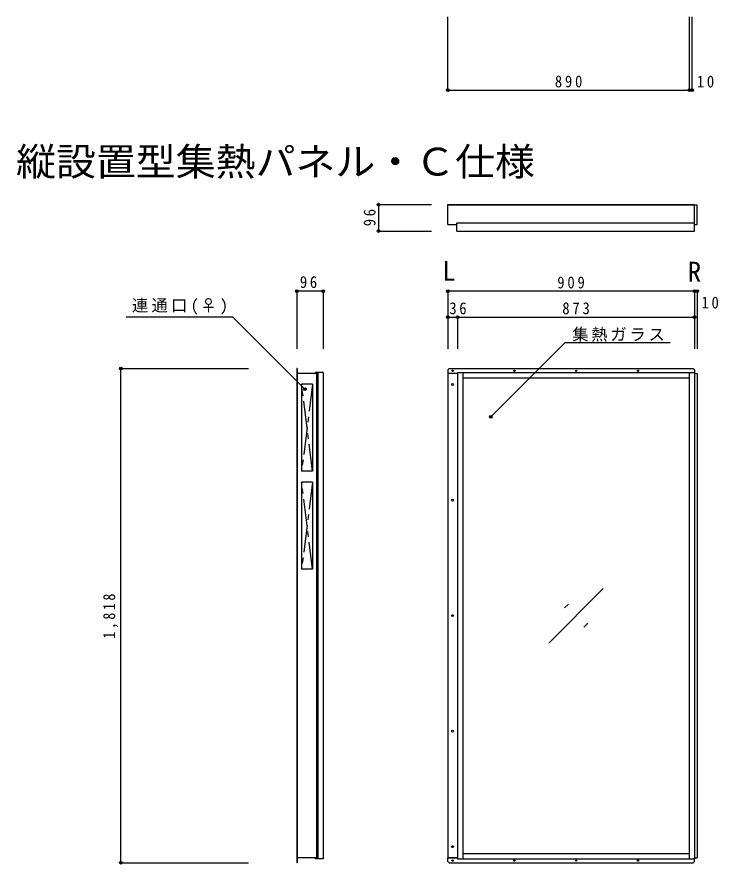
# Model space of a CAD drawing. Units: millimetres at full size, sheet at 1:20. Extents: x -4150 to 1803, y -5254 to 5444.
# Drawn here: x -4150 to -1568, y -785 to 2332 of the extents above; entities that cross this region are included whole.
import ezdxf
from ezdxf.enums import TextEntityAlignment as Align

# ---------------------------------------------------------------- set-up
doc = ezdxf.new("R2010")
doc.units = ezdxf.units.MM
doc.header["$LTSCALE"] = 20
doc.header["$PDMODE"] = 32
doc.header["$PDSIZE"] = 10
doc.linetypes.add('CHAIN1', pattern=[8, 5, -1, 1, -1])
doc.layers.add('0-0', color=7, linetype='Continuous')
doc.styles.add('ＭＳ ゴシック', font='')
doc.styles.get('ＭＳ ゴシック').set_extended_font_data('MS Gothic')

msp = doc.modelspace()

# ---------------------------------------------------------------- linework, layer by layer
at = {"layer": '0-0'}
for p, q in [((-2563.8, 2062.26), (-2563.8, 2331.99)), ((-1673.8, 2062.26), (-1673.8, 2331.99)), ((-1663.8, 2062.26), (-1663.8, 2331.99)), ((-2563.8, 2062.26), (-1673.8, 2062.26)), ((-1673.8, 2062.26), (-1663.8, 2062.26)), ((-2819.06, 1641.4), (-2819.06, 1544.4)), ((-2819.06, 1641.4), (-2622.88, 1641.4)), ((-2563.8, 1568.4), (-2563.8, 1641.4)), ((-2563.8, 1641.4), (-1654.8, 1641.4)), ((-2563.8, 1640.9), (-1644.8, 1640.9)), ((-2563.8, 1640.4), (-1654.8, 1640.4)), ((-1654.8, 1640.4), (-1654.8, 1641.4)), ((-1654.8, 1544.4), (-1654.8, 1640.4)), ((-1644.8, 1568.9), (-1644.8, 1640.9)), ((-2563.8, 1568.4), (-2529.8, 1568.4)), ((-2529.8, 1544.4), (-2529.8, 1574.4)), ((-2529.8, 1574.4), (-1654.8, 1574.4)), ((-1654.8, 1568.9), (-1644.8, 1568.9)), ((-2819.06, 1544.4), (-2622.88, 1544.4)), ((-2529.8, 1544.4), (-1654.8, 1544.4)), ((-3021.8, 1322.62), (-3118.8, 1322.62)), ((-3118.8, 1322.62), (-3118.8, 1110.56)), ((-3021.8, 1322.62), (-3021.8, 1110.56)), ((-2563.8, 1322.62), (-2563.8, 1110.56)), ((-1654.8, 1322.62), (-2563.8, 1322.62)), ((-1654.8, 1322.62), (-1654.8, 1110.56)), ((-1654.8, 1322.62), (-1644.8, 1322.62)), ((-1654.8, 1322.62), (-1654.8, 1110.56)), ((-1644.8, 1322.62), (-1644.8, 1110.56)), ((-2563.8, 1227.63), (-2527.8, 1227.63)), ((-2563.8, 1227.63), (-2563.8, 1110.56)), ((-2527.8, 1227.63), (-2527.8, 1110.56)), ((-2527.8, 1227.63), (-1654.8, 1227.63)), ((-1654.8, 1227.63), (-1654.8, 1110.56)), ((-2405.45, 860.91), (-2131.55, 1134.81)), ((-2131.55, 1134.81), (-1744.47, 1134.81)), ((-3767.02, -779.67), (-3767.02, 1038.33)), ((-3767.02, 1038.33), (-3297.11, 1038.33)), ((-3118.8, 1038.33), (-3118.8, -779.67)), ((-3117.8, 1038.33), (-3118.8, 1038.33)), ((-3118.3, 1038.33), (-3118.3, -779.67)), ((-3117.8, 1038.33), (-3117.8, 1020.33)), ((-2558.8, 1038.33), (-2563.8, 1033.33)), ((-2563.8, 1033.33), (-2563.8, 1020.33)), ((-2558.8, 1038.33), (-1659.8, 1038.33)), ((-1659.8, 1038.33), (-1654.8, 1033.33)), ((-1654.8, 1033.33), (-1654.8, 1020.33)), ((-3046.3, 1019.83), (-3118.3, 1019.83)), ((-3041.8, 1020.33), (-3117.8, 1020.33)), ((-3021.8, 1024.33), (-3051.8, 1024.33)), ((-3051.8, 1024.33), (-3051.8, 1022.33)), ((-3041.8, 1022.33), (-3051.8, 1022.33)), ((-3046.3, 1019.83), (-3046.3, -761.17)), ((-3045.8, 1020.33), (-3045.8, -761.67)), ((-3041.8, 1022.33), (-3041.8, -763.67)), ((-3021.8, 1024.33), (-3021.8, -765.67)), ((-2563.8, 1020.33), (-2563.8, -761.67)), ((-2527.8, 1020.33), (-2563.8, 1020.33)), ((-2527.8, 1024.33), (-2527.8, -765.67)), ((-2527.8, 1024.33), (-1654.8, 1024.33)), ((-2507.8, 1024.33), (-2507.8, -765.67)), ((-2507.8, 1004.33), (-1674.8, 1004.33)), ((-1674.8, 1024.33), (-1674.8, -765.67)), ((-1654.8, 1024.33), (-1654.8, -765.67)), ((-2190.8, 29.33), (-1990.8, 229.33)), ((-2133.22, 157.62), (-2119.08, 171.76)), ((-2062.51, 86.91), (-2048.37, 101.05)), ((-2507.8, -745.67), (-1674.8, -745.67)), ((-3046.3, -761.17), (-3118.3, -761.17)), ((-3021.8, -765.67), (-3051.8, -765.67)), ((-2563.8, -774.67), (-2563.8, -761.67)), ((-2563.8, -774.67), (-2558.8, -779.67)), ((-2527.8, -765.67), (-1654.8, -765.67)), ((-1659.8, -779.67), (-1654.8, -774.67)), ((-1654.8, -761.17), (-1644.8, -761.17)), ((-1654.8, -774.67), (-1654.8, -761.67)), ((-3767.02, -779.67), (-3297.11, -779.67)), ((-3117.8, -779.67), (-3118.8, -779.67)), ((-2558.8, -779.67), (-1659.8, -779.67))]:
    msp.add_line(p, q, dxfattribs=at)
at = {"layer": '0-0', "linetype": 'CHAIN1'}
for p, q in [((-3061.8, 980.33), (-3101.8, 660.33)), ((-3061.8, 660.33), (-3101.8, 980.33)), ((-3061.8, 620.33), (-3101.8, 300.33)), ((-3061.8, 300.33), (-3101.8, 620.33))]:
    msp.add_line(p, q, dxfattribs=at)
at = {"layer": '0-0'}
for points in [[(-3089.59, 962.6), (-3354.28, 1227.29), (-3747.97, 1227.29)], [(-1654.8, 1019.83), (-1644.8, 1019.83), (-1644.8, -761.17)], [(-3061.8, 980.33), (-3101.8, 980.33), (-3101.8, 660.33)], [(-3061.8, 980.33), (-3061.8, 660.33), (-3101.8, 660.33)], [(-3061.8, 620.33), (-3101.8, 620.33), (-3101.8, 300.33)], [(-3061.8, 620.33), (-3061.8, 300.33), (-3101.8, 300.33)], [(-3041.8, -761.67), (-3117.8, -761.67), (-3117.8, -779.67)], [(-3041.8, -763.67), (-3051.8, -763.67), (-3051.8, -765.67)]]:
    msp.add_lwpolyline(points, dxfattribs=at)
msp.add_lwpolyline([(-2557.28, -761.67), (-2527.8, -761.67), (-2563.8, -761.67)], close=True, dxfattribs=at)
for centre, radius in [((-2545.8, 1030.33), 2.5), ((-2318.3, 1030.33), 2.5), ((-2090.8, 1030.33), 2.5), ((-1863.3, 1030.33), 2.5), ((-2545.8, 979.33), 3.5), ((-2545.8, 554.33), 3.5), ((-2545.8, 129.33), 3.5), ((-2545.8, -295.67), 3.5), ((-2545.8, -720.67), 3.5), ((-2545.8, -771.67), 2.5), ((-2318.3, -771.67), 2.5), ((-2090.8, -771.67), 2.5), ((-1863.3, -771.67), 2.5)]:
    msp.add_circle(centre, radius, dxfattribs=at)
for p in [(-2563.8, 2062.26), (-1673.8, 2062.26), (-1663.8, 2062.26), (-2819.06, 1641.4), (-2819.06, 1544.4), (-3118.8, 1322.62), (-3021.8, 1322.62), (-2563.8, 1322.62), (-1654.8, 1322.62), (-1644.8, 1322.62), (-2563.8, 1227.63), (-2527.8, 1227.63), (-1654.8, 1227.63), (-3767.02, 1038.33), (-3089.59, 962.6), (-2405.45, 860.91), (-3767.02, -779.67)]:
    msp.add_point(p, dxfattribs=at)

# ---------------------------------------------------------------- texts
at = {"layer": '0-0', "style": 'ＭＳ ゴシック', "width": 1.05}
msp.add_text('縦設置型集熱パネル・Ｃ仕様', height=102.6, dxfattribs=at).set_placement((-4152.87, 1717.45), align=Align.BOTTOM_LEFT)
at = {"layer": '0-0', "style": 'ＭＳ ゴシック'}
for s, p in [('L', (-2584.13, 1339.33)), ('R', (-1680.42, 1336.21))]:
    msp.add_text(s, height=73.31, dxfattribs=at).set_placement(p, align=Align.BOTTOM_LEFT)
at = {"layer": '0-0', "char_height": 43.99, "attachment_point": 7, "style": 'ＭＳ ゴシック'}
for s, insert in [('\\T1.38;\\W0.9;890', (-2169.3, 2072.26)), ('\\T1.36;\\W0.9;10', (-1646.2, 2071.87)), ('\\T1.36;\\W0.9;96', (-3107.96, 1334.05)), ('\\T1.38;\\W0.9;909', (-2160.3, 1332.62)), ('\\T1.2;連通口(♀)', (-3726.33, 1237.05)), ('\\T1.36;\\W0.9;36', (-2557.83, 1237.5)), ('\\T1.38;\\W0.9;873', (-2141.8, 1237.63)), ('\\T1.36;\\W0.9;10', (-1629.03, 1258.59)), ('\\T1.17;集熱ガラス', (-2105.35, 1137.19))]:
    msp.add_mtext(s, dxfattribs=dict(at, insert=insert))
at = {"layer": '0-0', "char_height": 43.99, "attachment_point": 7, "rotation": 90, "style": 'ＭＳ ゴシック'}
for s, insert in [('\\T1.36;\\W0.9;96', (-2828.84, 1561.87)), ('\\T1.38;\\W0.85;1,818', (-3777.02, 44.33))]:
    msp.add_mtext(s, dxfattribs=dict(at, insert=insert))

doc.saveas('drawing.dxf')
